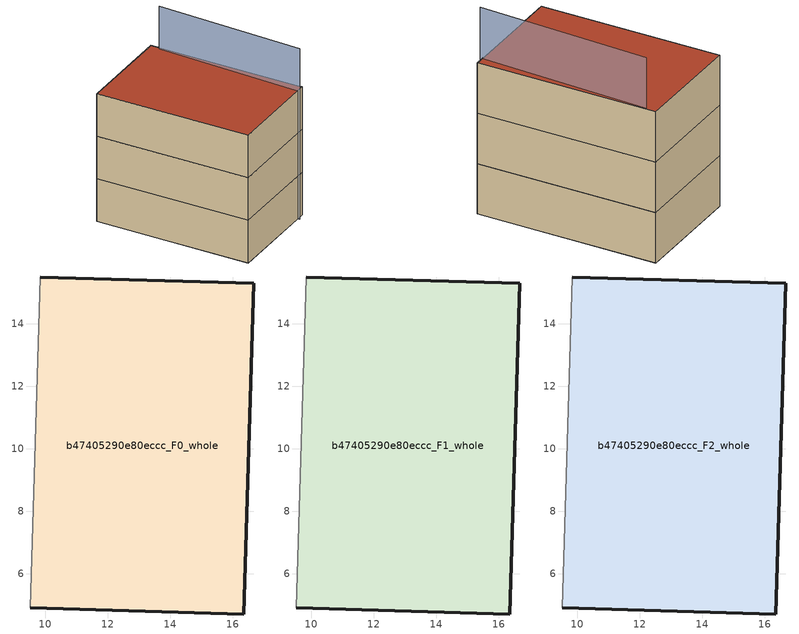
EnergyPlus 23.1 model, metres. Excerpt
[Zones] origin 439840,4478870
b47405290e80eccc_F0_whole
 floor ground (EU_floor_Construction): 16.36,4.72 16.67,15.3 9.84,15.5 9.53,4.92 z0
 wall outside (EU_wall_Construction): 9.84,15.5 16.67,15.3 16.36,4.72 9.53,4.92 z0:3
 wall adiabatic (EU_wall_Construction): 9.53,4.92 9.84,15.5 z0:3
b47405290e80eccc_F1_whole
 floor to b47405290e80eccc_F0_whole (EU_floor_Construction): 16.36,4.72 16.67,15.3 9.84,15.5 9.53,4.92 z3
 wall outside (EU_wall_Construction): 9.84,15.5 16.67,15.3 16.36,4.72 9.53,4.92 z3:6
 wall adiabatic (EU_wall_Construction): 9.53,4.92 9.84,15.5 z3:6
b47405290e80eccc_F2_whole
 floor to b47405290e80eccc_F1_whole (EU_floor_Construction): 16.36,4.72 16.67,15.3 9.84,15.5 9.53,4.92 z6
 wall outside (EU_wall_Construction): 9.84,15.5 16.67,15.3 16.36,4.72 9.53,4.92 z6:9
 wall adiabatic (EU_wall_Construction): 9.53,4.92 9.84,15.5 z6:9
 roof outside (EU_roof_Construction): 16.67,15.3 16.36,4.72 9.53,4.92 9.84,15.5 z9
shading: 15.79,4.6 16.53,14.67 z0:12
[Building]
EU S2 Campaign: North Axis=0; Terrain=City; Solar Distribution=FullExterior
[Site:Location]
Madrid: Latitude=40.5; Longitude=-3.5; Time Zone=1; Elevation=609
[SizingPeriod:WeatherFileDays]
AnnualSizingPeriod: Begin Month=1; Begin Day of Month=1; End Month=12; End Day of Month=31; Day of Week for Start Day=Monday; Use Weather File Daylight Saving Period=No; Use Weather File Rain and Snow Indicators=No
[MATERIAL]
EU_InternalMass_Material: Roughness=MediumRough; Thickness=0.1; Conductivity=1; Density=1800; Specific Heat=900; Thermal Absorptance=0.9; Solar Absorptance=0.7; Visible Absorptance=0.7
[MATERIAL:NOMASS] Roughness=MediumRough; Thermal Absorptance=0.9; Solar Absorptance=0.7; Visible Absorptance=0.7
Name | Thermal Resistance
EU_wall_NoMass | 1.60022
EU_roof_NoMass | 1.57597
EU_floor_NoMass | 0.470652
[CONSTRUCTION]
EU_wall_Construction: EU_wall_NoMass
EU_roof_Construction: EU_roof_NoMass
EU_floor_Construction: EU_floor_NoMass
EU_InternalMass_Construction: EU_InternalMass_Material
[ZONE] Type=1; Multiplier=1; Ceiling Height=autocalculate; Floor Area=autocalculate; Part of Total Floor Area=Yes
Name | Volume
b47405290e80eccc_F0_whole | 216.97
b47405290e80eccc_F1_whole; b47405290e80eccc_F2_whole | 216.971
[INTERNALMASS] Construction=EU_InternalMass_Construction; Surface Area=72.3234
Name | Zone or ZoneList
b47405290e80eccc_F0_whole_EU_InternalMass | b47405290e80eccc_F0_whole
b47405290e80eccc_F1_whole_EU_InternalMass | b47405290e80eccc_F1_whole
b47405290e80eccc_F2_whole_EU_InternalMass | b47405290e80eccc_F2_whole
[OTHEREQUIPMENT] Fuel Type=Electricity; Design Level Calculation Method=Watts/Area; Power per Zone Floor Area=1; Fraction Latent=0; Fraction Radiant=0; Fraction Lost=0; Carbon Dioxide Generation Rate=0; EndUse Subcategory=EU_Step8_InternalGains
Name | Zone or ZoneList or Space or SpaceList | Schedule
EU_Step8_InternalGain_b47405290e80eccc_F0_whole_f000 | b47405290e80eccc_F0_whole | EU_Step8_GainSchedule_b47405290e80eccc_F0_whole_f000
EU_Step8_InternalGain_b47405290e80eccc_F1_whole_f000 | b47405290e80eccc_F1_whole | EU_Step8_GainSchedule_b47405290e80eccc_F1_whole_f000
EU_Step8_InternalGain_b47405290e80eccc_F2_whole_f000 | b47405290e80eccc_F2_whole | EU_Step8_GainSchedule_b47405290e80eccc_F2_whole_f000
[ZONEVENTILATION:DESIGNFLOWRATE] Schedule=EU_AlwaysOn; Design Flow Rate Calculation Method=AirChanges/Hour; Air Changes per Hour=0.480704; Ventilation Type=Natural; Fan Pressure Rise=0; Fan Total Efficiency=1; Constant Term Coefficient=1; Temperature Term Coefficient=0; Velocity Term Coefficient=0; Velocity Squared Term Coefficient=0; Minimum Indoor Temperature=-100; Maximum Indoor Temperature=100; Delta Temperature=-100; Minimum Outdoor Temperature=-100; Maximum Outdoor Temperature=100; Maximum Wind Speed=40
Name | Zone or ZoneList or Space or SpaceList
EU_ConstantAir_b47405290e80eccc_F0_whole | b47405290e80eccc_F0_whole
EU_ConstantAir_b47405290e80eccc_F1_whole | b47405290e80eccc_F1_whole
EU_ConstantAir_b47405290e80eccc_F2_whole | b47405290e80eccc_F2_whole
[HVACTEMPLATE:THERMOSTAT] Constant Heating Setpoint=20; Constant Cooling Setpoint=50
EU_HeatOnly_b47405290e80eccc_F0_whole; EU_HeatOnly_b47405290e80eccc_F1_whole; EU_HeatOnly_b47405290e80eccc_F2_whole
[HVACTEMPLATE:ZONE:IDEALLOADSAIRSYSTEM] System Availability Schedule=EU_AlwaysOn; Maximum Heating Supply Air Temperature=50; Minimum Cooling Supply Air Temperature=13; Maximum Heating Supply Air Humidity Ratio=0.0156; Minimum Cooling Supply Air Humidity Ratio=0.0077; Heating Limit=NoLimit; Cooling Limit=NoLimit; Heating Availability Schedule=EU_AlwaysOn; Cooling Availability Schedule=EU_CoolingOff; Dehumidification Control Type=ConstantSensibleHeatRatio; Cooling Sensible Heat Ratio=0.7; Dehumidification Setpoint=60; Humidification Control Type=None; Humidification Setpoint=30; Outdoor Air Method=None; Outdoor Air Flow Rate per Person=0.00944; Outdoor Air Flow Rate per Zone Floor Area=0; Outdoor Air Flow Rate per Zone=0; Demand Controlled Ventilation Type=None; Outdoor Air Economizer Type=NoEconomizer; Heat Recovery Type=None; Sensible Heat Recovery Effectiveness=0.7; Latent Heat Recovery Effectiveness=0.65
Name | Template Thermostat
b47405290e80eccc_F0_whole | EU_HeatOnly_b47405290e80eccc_F0_whole
b47405290e80eccc_F1_whole | EU_HeatOnly_b47405290e80eccc_F1_whole
b47405290e80eccc_F2_whole | EU_HeatOnly_b47405290e80eccc_F2_whole
[SIZING:ZONE] Zone Cooling Design Supply Air Temperature Input Method=SupplyAirTemperature; Zone Cooling Design Supply Air Temperature=13; Zone Heating Design Supply Air Temperature Input Method=SupplyAirTemperature; Zone Heating Design Supply Air Temperature=50; Zone Cooling Design Supply Air Humidity Ratio=0.008; Zone Heating Design Supply Air Humidity Ratio=0.008; Cooling Design Air Flow Method=DesignDay; Cooling Design Air Flow Rate=0; Cooling Minimum Air Flow per Zone Floor Area=0.000762; Cooling Minimum Air Flow=0; Cooling Minimum Air Flow Fraction=0.2; Heating Design Air Flow Method=DesignDay; Heating Design Air Flow Rate=0; Heating Maximum Air Flow per Zone Floor Area=0.002032; Heating Maximum Air Flow=0.141576; Heating Maximum Air Flow Fraction=0.3; Account for Dedicated Outdoor Air System=No; Dedicated Outdoor Air System Control Strategy=NeutralSupplyAir; Dedicated Outdoor Air Low Setpoint Temperature for Design=autosize; Dedicated Outdoor Air High Setpoint Temperature for Design=autosize; Zone Load Sizing Method=Sensible Load Only No Latent Load; Zone Latent Cooling Design Supply Air Humidity Ratio Input Method=HumidityRatioDifference; Zone Cooling Design Supply Air Humidity Ratio Difference=0.005; Zone Latent Heating Design Supply Air Humidity Ratio Input Method=HumidityRatioDifference; Zone Humidification Design Supply Air Humidity Ratio Difference=0.005
b47405290e80eccc_F0_whole; b47405290e80eccc_F1_whole; b47405290e80eccc_F2_whole
[SCHEDULE:CONSTANT]
Name | Hourly Value
EU_AlwaysOn | 1
EU_CoolingOff | 0
[SCHEDULE:FILE] Column Number=1; Rows to Skip at Top=0; Number of Hours of Data=8760; Column Separator=Comma; Interpolate to Timestep=No; Minutes per Item=60; Adjust Schedule for Daylight Savings=Yes
Name | File
EU_Step8_GainSchedule_b47405290e80eccc_F0_whole_f000 | ../../schedules/b47405290e80eccc/b47405290e80eccc_F0_whole_f000_gain.csv
EU_Step8_GainSchedule_b47405290e80eccc_F1_whole_f000 | ../../schedules/b47405290e80eccc/b47405290e80eccc_F1_whole_f000_gain.csv
EU_Step8_GainSchedule_b47405290e80eccc_F2_whole_f000 | ../../schedules/b47405290e80eccc/b47405290e80eccc_F2_whole_f000_gain.csv
